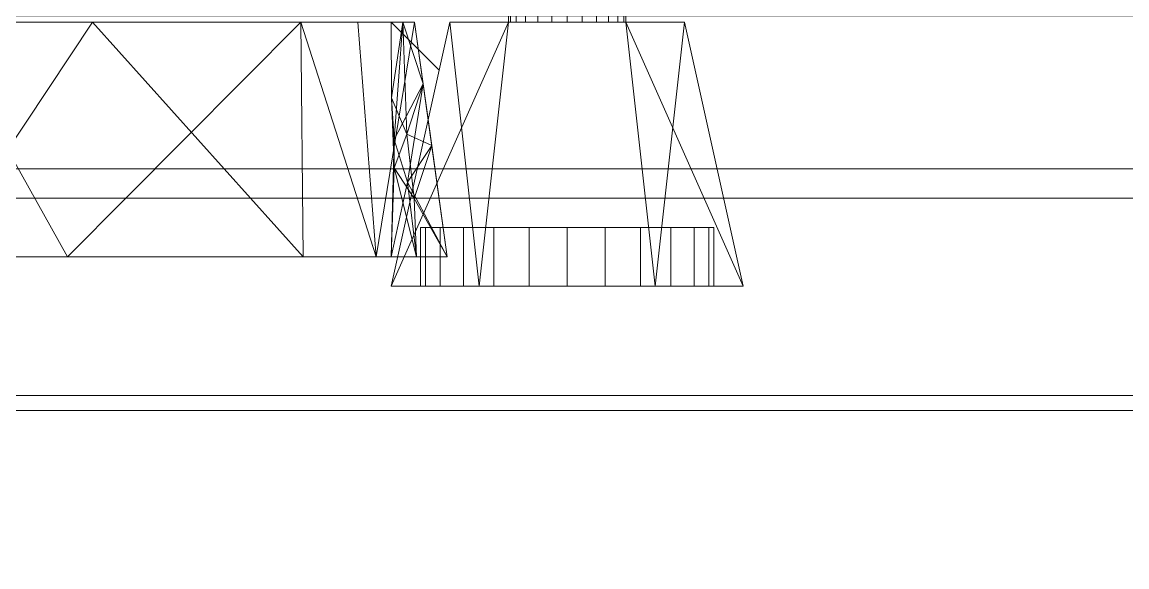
# Model space of a CAD drawing. Header units: inches. Extents: x 0 to 17.2, y -15.3 to 0.
# Drawn here: x 5.464 to 7.818, y -5.285 to -4.125 of the extents above; entities that cross this region are included whole.
import ezdxf

# ---------------------------------------------------------------- set-up
doc = ezdxf.new("R2010")
doc.units = ezdxf.units.IN
doc.header["$MEASUREMENT"] = 0
doc.layers.add('232-RENDER', color=254, linetype='Continuous', lineweight=9)
doc.layers.add('232-RENDER-QF_Stainless-Polished-Brushed', color=254, linetype='Continuous', lineweight=9)

# ---------------------------------------------------------------- blocks, each defined once
blk = doc.blocks.new('DefaultType - DefaultType-188416-_3D_')
at = {"layer": '232-RENDER'}
for p, q in [((-9.8157, -3.875, 4.5), (-9.8157, -4.125, 4.5)), ((-12.1274, -4.125, 4.5), (-10.3157, -4.125, 4.5)), ((-10.3157, -4.125, 4.5), (-10.2135, -4.2273, 4.5)), ((-10.1907, -4.125, 4.5), (-10.3157, -4.6875, 4.5)), ((-9.6907, -4.125, 4.5), (-10.1907, -4.125, 4.5)), ((-9.5657, -4.6875, 4.5), (-9.6907, -4.125, 4.5)), ((-10.3018, -4.625, 4.5), (-12.1907, -4.625, 4.5)), ((-10.3157, -4.6875, 4.5), (-9.5657, -4.6875, 4.5))]:
    blk.add_line(p, q, dxfattribs=at)
mesh = blk.add_polyface(dxfattribs=at)
corners = [(-9.8157, -4.125, 4.5), (-9.82, -4.125, 4.4676), (-9.8325, -4.125, 4.4375), (-9.8523, -4.125, 4.4116), (-9.8782, -4.125, 4.3917), (-9.9084, -4.125, 4.3793), (-9.9407, -4.125, 4.375), (-9.9731, -4.125, 4.3793), (-10.0032, -4.125, 4.3917), (-10.0291, -4.125, 4.4116), (-10.049, -4.125, 4.4375), (-10.0615, -4.125, 4.4676), (-10.0657, -4.125, 4.5), (-10.0657, -3.875, 4.5), (-10.0615, -3.875, 4.4676), (-10.049, -3.875, 4.4375), (-10.0291, -3.875, 4.4116), (-10.0032, -3.875, 4.3917), (-9.9731, -3.875, 4.3793), (-9.9407, -3.875, 4.375), (-9.9084, -3.875, 4.3793), (-9.8782, -3.875, 4.3917), (-9.8523, -3.875, 4.4116), (-9.8325, -3.875, 4.4375), (-9.82, -3.875, 4.4676), (-9.8157, -3.875, 4.5)]
mesh.append_faces([[corners[k] for k in face] for face in [(13, 14, 11, 12), (0, 1, 24, 25)]], dxfattribs={"vtx1": -1})
mesh.append_faces([[corners[k] for k in face] for face in [(14, 15, 10, 11), (16, 17, 8, 9), (15, 16, 9, 10), (17, 18, 7, 8), (6, 7, 18, 19), (19, 20, 5, 6), (20, 21, 4, 5), (22, 23, 2, 3), (21, 22, 3, 4), (23, 24, 1, 2)]], dxfattribs={"vtx1": -1, "vtx3": -1})
mesh = blk.add_polyface(dxfattribs=at)
corners = [(-10.0657, -4.125, 4.5), (-10.0615, -4.125, 4.5324), (-10.049, -4.125, 4.5625), (-10.0291, -4.125, 4.5884), (-10.0032, -4.125, 4.6083), (-9.9731, -4.125, 4.6207), (-9.9407, -4.125, 4.625), (-9.9084, -4.125, 4.6207), (-9.8782, -4.125, 4.6083), (-9.8523, -4.125, 4.5884), (-9.8325, -4.125, 4.5625), (-9.82, -4.125, 4.5324), (-9.8157, -4.125, 4.5), (-9.8157, -3.875, 4.5), (-9.82, -3.875, 4.5324), (-9.8325, -3.875, 4.5625), (-9.8523, -3.875, 4.5884), (-9.8782, -3.875, 4.6083), (-9.9084, -3.875, 4.6207), (-9.9407, -3.875, 4.625), (-9.9731, -3.875, 4.6207), (-10.0032, -3.875, 4.6083), (-10.0291, -3.875, 4.5884), (-10.049, -3.875, 4.5625), (-10.0615, -3.875, 4.5324), (-10.0657, -3.875, 4.5)]
mesh.append_faces([[corners[k] for k in face] for face in [(13, 14, 11, 12), (0, 1, 24, 25)]], dxfattribs={"vtx1": -1})
mesh.append_faces([[corners[k] for k in face] for face in [(14, 15, 10, 11), (16, 17, 8, 9), (15, 16, 9, 10), (17, 18, 7, 8), (6, 7, 18, 19), (19, 20, 5, 6), (20, 21, 4, 5), (22, 23, 2, 3), (21, 22, 3, 4), (23, 24, 1, 2)]], dxfattribs={"vtx1": -1, "vtx3": -1})
mesh = blk.add_polyface(dxfattribs=at)
corners = [(-10.2656, -4.125, 4.3126), (-10.3867, -4.125, 4.326), (-10.5078, -4.125, 4.3131), (-12.0632, -4.125, 4.4375), (-12.1271, -4.125, 4.4942), (-12.0748, -4.125, 4.5617), (-10.5078, -4.125, 4.6869), (-10.3867, -4.125, 4.674), (-10.2656, -4.125, 4.6874), (-10.3157, -4.125, 4.5)]
mesh.append_faces([[corners[k] for k in face] for face in [(5, 3, 4)]], dxfattribs={"vtx0": -1})
mesh.append_faces([[corners[k] for k in face] for face in [(6, 2, 3, 5)]], dxfattribs={"vtx0": -1, "vtx2": -1})
mesh.append_faces([[corners[k] for k in face] for face in [(9, 1, 2, 6)]], dxfattribs={"vtx0": -1, "vtx2": -1, "vtx3": -1})
mesh.append_faces([[corners[k] for k in face] for face in [(0, 1, 9), (8, 9, 7)]], dxfattribs={"vtx1": -1})
mesh.append_faces([[corners[k] for k in face] for face in [(6, 7, 9)]], dxfattribs={"vtx1": -1, "vtx2": -1})
mesh = blk.add_polyface(dxfattribs=at)
corners = [(-10.5078, -4.125, 4.6869), (-12.0748, -4.125, 4.5617), (-12.0657, -4.625, 4.625), (-10.5032, -4.625, 4.75), (-11.3957, -4.125, 4.616), (-11.2845, -4.625, 4.6875), (-10.9518, -4.125, 4.6515)]
mesh.append_faces([[corners[k] for k in face] for face in [(6, 3, 0)]], dxfattribs={"vtx0": -1})
mesh.append_faces([[corners[k] for k in face] for face in [(3, 6, 5)]], dxfattribs={"vtx0": -1, "vtx1": -1})
mesh.append_faces([[corners[k] for k in face] for face in [(4, 2, 5)]], dxfattribs={"vtx0": -1, "vtx2": -1})
mesh.append_faces([[corners[k] for k in face] for face in [(6, 4, 5)]], dxfattribs={"vtx1": -1, "vtx2": -1})
mesh.append_faces([[corners[k] for k in face] for face in [(4, 1, 2)]], dxfattribs={"vtx2": -1})
mesh = blk.add_polyface(dxfattribs=at)
corners = [(-12.0632, -4.125, 4.4375), (-10.5078, -4.125, 4.3131), (-10.5032, -4.625, 4.25), (-12.0657, -4.625, 4.375), (-11.5079, -4.625, 4.3304), (-11.2855, -4.125, 4.3753), (-11.0055, -4.625, 4.2902)]
mesh.append_faces([[corners[k] for k in face] for face in [(1, 6, 5), (4, 5, 6)]], dxfattribs={"vtx0": -1, "vtx1": -1})
mesh.append_faces([[corners[k] for k in face] for face in [(4, 0, 5)]], dxfattribs={"vtx0": -1, "vtx2": -1})
mesh.append_faces([[corners[k] for k in face] for face in [(3, 0, 4)]], dxfattribs={"vtx1": -1})
mesh.append_faces([[corners[k] for k in face] for face in [(1, 2, 6)]], dxfattribs={"vtx2": -1})
mesh = blk.add_polyface(dxfattribs=at)
corners = [(-10.2656, -4.125, 4.6874), (-10.3867, -4.125, 4.674), (-10.5078, -4.125, 4.6869), (-10.5032, -4.625, 4.75), (-10.3477, -4.625, 4.738), (-10.1961, -4.625, 4.7746)]
mesh.append_faces([[corners[k] for k in face] for face in [(4, 2, 3)]], dxfattribs={"vtx0": -1})
mesh.append_faces([[corners[k] for k in face] for face in [(2, 4, 1)]], dxfattribs={"vtx0": -1, "vtx1": -1})
mesh.append_faces([[corners[k] for k in face] for face in [(4, 0, 1)]], dxfattribs={"vtx0": -1, "vtx2": -1})
mesh.append_faces([[corners[k] for k in face] for face in [(4, 5, 0)]], dxfattribs={"vtx2": -1})
mesh = blk.add_polyface(dxfattribs=at)
corners = [(-10.5078, -4.125, 4.3131), (-10.3867, -4.125, 4.326), (-10.2656, -4.125, 4.3126), (-10.1961, -4.625, 4.2254), (-10.3477, -4.625, 4.262), (-10.5032, -4.625, 4.25)]
mesh.append_faces([[corners[k] for k in face] for face in [(4, 2, 3)]], dxfattribs={"vtx0": -1})
mesh.append_faces([[corners[k] for k in face] for face in [(2, 4, 1)]], dxfattribs={"vtx0": -1, "vtx1": -1})
mesh.append_faces([[corners[k] for k in face] for face in [(4, 0, 1)]], dxfattribs={"vtx0": -1, "vtx2": -1})
mesh.append_faces([[corners[k] for k in face] for face in [(4, 5, 0)]], dxfattribs={"vtx2": -1})
mesh = blk.add_polyface(dxfattribs=at)
corners = [(-10.2656, -4.125, 4.3126), (-10.3157, -4.125, 4.5), (-10.2656, -4.125, 4.6874), (-10.1961, -4.625, 4.7746), (-10.3157, -4.625, 4.5), (-10.1961, -4.625, 4.2254), (-10.2291, -4.3878, 4.2668), (-10.2291, -4.3878, 4.7332), (-10.2614, -4.625, 4.3752), (-10.3089, -4.375, 4.4305), (-10.2614, -4.625, 4.6248), (-10.3089, -4.435, 4.5695), (-10.281, -4.466, 4.3454), (-10.2473, -4.2564, 4.2897), (-10.315, -4.286, 4.523), (-10.2473, -4.2564, 4.7103), (-10.2906, -4.125, 4.5937), (-10.2819, -4.3634, 4.6517), (-10.2664, -4.5004, 4.683), (-10.2906, -4.125, 4.4063)]
mesh.append_faces([[corners[k] for k in face] for face in [(19, 13, 0)]], dxfattribs={"vtx0": -1})
mesh.append_faces([[corners[k] for k in face] for face in [(5, 12, 8), (3, 18, 7), (1, 14, 19)]], dxfattribs={"vtx0": -1, "vtx1": -1})
mesh.append_faces([[corners[k] for k in face] for face in [(12, 9, 4), (4, 9, 11), (14, 9, 19), (17, 16, 15), (14, 11, 9), (11, 17, 18), (12, 13, 9), (13, 19, 9), (14, 16, 17), (18, 17, 7), (14, 17, 11), (11, 18, 10)]], dxfattribs={"vtx0": -1, "vtx1": -1, "vtx2": -1})
mesh.append_faces([[corners[k] for k in face] for face in [(11, 10, 4), (14, 1, 16)]], dxfattribs={"vtx0": -1, "vtx2": -1})
mesh.append_faces([[corners[k] for k in face] for face in [(3, 10, 18), (5, 6, 12), (6, 13, 12), (4, 8, 12), (15, 7, 17)]], dxfattribs={"vtx1": -1, "vtx2": -1})
mesh.append_faces([[corners[k] for k in face] for face in [(16, 2, 15)]], dxfattribs={"vtx2": -1})
mesh = blk.add_polyface(dxfattribs=at)
corners = [(-9.5657, -4.6875, 4.5), (-9.7532, -4.6875, 4.1752), (-10.1282, -4.6875, 4.1752), (-10.3157, -4.6875, 4.5), (-10.1907, -4.125, 4.5), (-10.0657, -4.125, 4.2835), (-9.8157, -4.125, 4.2835), (-9.6907, -4.125, 4.5)]
mesh.append_faces([[corners[k] for k in face] for face in [(4, 5, 2), (0, 1, 6)]], dxfattribs={"vtx1": -1, "vtx2": -1})
mesh.append_faces([[corners[k] for k in face] for face in [(1, 2, 5, 6)]], dxfattribs={"vtx1": -1, "vtx3": -1})
mesh.append_faces([[corners[k] for k in face] for face in [(2, 3, 4), (6, 7, 0)]], dxfattribs={"vtx2": -1})
mesh = blk.add_polyface(dxfattribs=at)
corners = [(-10.3157, -4.6875, 4.5), (-10.1282, -4.6875, 4.8248), (-9.7532, -4.6875, 4.8248), (-9.5657, -4.6875, 4.5), (-9.6907, -4.125, 4.5), (-9.8157, -4.125, 4.7165), (-10.0657, -4.125, 4.7165), (-10.1907, -4.125, 4.5)]
mesh.append_faces([[corners[k] for k in face] for face in [(4, 5, 2), (0, 1, 6)]], dxfattribs={"vtx1": -1, "vtx2": -1})
mesh.append_faces([[corners[k] for k in face] for face in [(1, 2, 5, 6)]], dxfattribs={"vtx1": -1, "vtx3": -1})
mesh.append_faces([[corners[k] for k in face] for face in [(2, 3, 4), (6, 7, 0)]], dxfattribs={"vtx2": -1})
mesh = blk.add_polyface(dxfattribs=at)
corners = [(-10.1907, -4.125, 4.5), (-10.0657, -4.125, 4.7165), (-9.8157, -4.125, 4.7165), (-9.6907, -4.125, 4.5), (-9.8157, -4.125, 4.2835), (-10.0657, -4.125, 4.2835)]
mesh.append_faces([[corners[k] for k in face] for face in [(3, 0, 1, 2)]], dxfattribs={"vtx0": -1})
mesh.append_faces([[corners[k] for k in face] for face in [(4, 5, 0, 3)]], dxfattribs={"vtx2": -1})
mesh = blk.add_polyface(dxfattribs=at)
corners = [(-10.0657, -4.125, 4.5), (-10.0615, -4.125, 4.4676), (-10.049, -4.125, 4.4375), (-10.0291, -4.125, 4.4116), (-10.0032, -4.125, 4.3917), (-9.9731, -4.125, 4.3793), (-9.9407, -4.125, 4.375), (-9.9084, -4.125, 4.3793), (-9.8782, -4.125, 4.3917), (-9.8523, -4.125, 4.4116), (-9.8325, -4.125, 4.4375), (-9.82, -4.125, 4.4676), (-9.8157, -4.125, 4.5), (-9.82, -4.125, 4.5324), (-9.8325, -4.125, 4.5625), (-9.8523, -4.125, 4.5884), (-9.8782, -4.125, 4.6083), (-9.9084, -4.125, 4.6207), (-9.9407, -4.125, 4.625), (-9.9731, -4.125, 4.6207), (-10.0032, -4.125, 4.6083), (-10.0291, -4.125, 4.5884), (-10.049, -4.125, 4.5625), (-10.0615, -4.125, 4.5324)]
mesh.append_faces([[corners[k] for k in face] for face in [(11, 9, 10), (6, 4, 5), (23, 21, 22)]], dxfattribs={"vtx0": -1})
mesh.append_faces([[corners[k] for k in face] for face in [(11, 13, 1, 4)]], dxfattribs={"vtx0": -1, "vtx1": -1, "vtx2": -1, "vtx3": -1})
mesh.append_faces([[corners[k] for k in face] for face in [(16, 20, 21)]], dxfattribs={"vtx0": -1, "vtx2": -1})
mesh.append_faces([[corners[k] for k in face] for face in [(4, 8, 9, 11)]], dxfattribs={"vtx0": -1, "vtx2": -1, "vtx3": -1})
mesh.append_faces([[corners[k] for k in face] for face in [(19, 20, 18)]], dxfattribs={"vtx1": -1})
mesh.append_faces([[corners[k] for k in face] for face in [(15, 16, 21, 23)]], dxfattribs={"vtx1": -1, "vtx2": -1, "vtx3": -1})
mesh.append_faces([[corners[k] for k in face] for face in [(2, 3, 4, 1), (11, 12, 13)]], dxfattribs={"vtx2": -1})
mesh.append_faces([[corners[k] for k in face] for face in [(6, 7, 8, 4), (13, 14, 15, 23), (16, 17, 18, 20), (23, 0, 1, 13)]], dxfattribs={"vtx2": -1, "vtx3": -1})
mesh = blk.add_polyface(dxfattribs=at)
corners = [(-10.2532, -4.5625, 4.5), (-10.2426, -4.5625, 4.5809), (-10.2114, -4.5625, 4.6563), (-10.1617, -4.5625, 4.721), (-10.097, -4.5625, 4.7706), (-10.0216, -4.5625, 4.8019), (-9.9407, -4.5625, 4.8125), (-9.8598, -4.5625, 4.8019), (-9.7845, -4.5625, 4.7706), (-9.7198, -4.5625, 4.721), (-9.6701, -4.5625, 4.6563), (-9.6389, -4.5625, 4.5809), (-9.6282, -4.5625, 4.5), (-9.6389, -4.5625, 4.4191), (-9.6701, -4.5625, 4.3437), (-9.7198, -4.5625, 4.279), (-9.7845, -4.5625, 4.2294), (-9.8598, -4.5625, 4.1981), (-9.9407, -4.5625, 4.1875), (-10.0216, -4.5625, 4.1981), (-10.097, -4.5625, 4.2294), (-10.1617, -4.5625, 4.279), (-10.2114, -4.5625, 4.3437), (-10.2426, -4.5625, 4.4191)]
mesh.append_faces([[corners[k] for k in face] for face in [(9, 7, 8), (15, 12, 13, 14), (18, 15, 16, 17), (23, 21, 22)]], dxfattribs={"vtx0": -1})
mesh.append_faces([[corners[k] for k in face] for face in [(12, 7, 11)]], dxfattribs={"vtx0": -1, "vtx1": -1})
mesh.append_faces([[corners[k] for k in face] for face in [(15, 18, 21), (15, 0, 12)]], dxfattribs={"vtx0": -1, "vtx1": -1, "vtx2": -1})
mesh.append_faces([[corners[k] for k in face] for face in [(4, 6, 7, 12)]], dxfattribs={"vtx0": -1, "vtx2": -1, "vtx3": -1})
mesh.append_faces([[corners[k] for k in face] for face in [(0, 1, 4, 12), (23, 0, 15, 21)]], dxfattribs={"vtx1": -1, "vtx2": -1, "vtx3": -1})
mesh.append_faces([[corners[k] for k in face] for face in [(2, 3, 4, 1), (4, 5, 6)]], dxfattribs={"vtx2": -1})
mesh.append_faces([[corners[k] for k in face] for face in [(9, 10, 11, 7)]], dxfattribs={"vtx2": -1, "vtx3": -1})
mesh.append_faces([[corners[k] for k in face] for face in [(18, 19, 20, 21)]], dxfattribs={"vtx3": -1})
mesh = blk.add_polyface(dxfattribs=at)
corners = [(-9.6282, -4.6875, 4.5), (-9.6389, -4.6875, 4.4191), (-9.6701, -4.6875, 4.3437), (-9.7198, -4.6875, 4.279), (-9.7845, -4.6875, 4.2294), (-9.8598, -4.6875, 4.1981), (-9.9407, -4.6875, 4.1875), (-10.0216, -4.6875, 4.1981), (-10.097, -4.6875, 4.2294), (-10.1617, -4.6875, 4.279), (-10.2114, -4.6875, 4.3437), (-10.2426, -4.6875, 4.4191), (-10.2532, -4.6875, 4.5), (-10.2532, -4.5625, 4.5), (-10.2426, -4.5625, 4.4191), (-10.2114, -4.5625, 4.3437), (-10.1617, -4.5625, 4.279), (-10.097, -4.5625, 4.2294), (-10.0216, -4.5625, 4.1981), (-9.9407, -4.5625, 4.1875), (-9.8598, -4.5625, 4.1981), (-9.7845, -4.5625, 4.2294), (-9.7198, -4.5625, 4.279), (-9.6701, -4.5625, 4.3437), (-9.6389, -4.5625, 4.4191), (-9.6282, -4.5625, 4.5)]
mesh.append_faces([[corners[k] for k in face] for face in [(13, 14, 11, 12), (0, 1, 24, 25)]], dxfattribs={"vtx1": -1})
mesh.append_faces([[corners[k] for k in face] for face in [(14, 15, 10, 11), (16, 17, 8, 9), (15, 16, 9, 10), (17, 18, 7, 8), (6, 7, 18, 19), (19, 20, 5, 6), (20, 21, 4, 5), (22, 23, 2, 3), (21, 22, 3, 4), (23, 24, 1, 2)]], dxfattribs={"vtx1": -1, "vtx3": -1})
mesh = blk.add_polyface(dxfattribs=at)
corners = [(-10.2532, -4.6875, 4.5), (-10.2426, -4.6875, 4.5809), (-10.2114, -4.6875, 4.6563), (-10.1617, -4.6875, 4.721), (-10.097, -4.6875, 4.7706), (-10.0216, -4.6875, 4.8019), (-9.9407, -4.6875, 4.8125), (-9.8598, -4.6875, 4.8019), (-9.7845, -4.6875, 4.7706), (-9.7198, -4.6875, 4.721), (-9.6701, -4.6875, 4.6563), (-9.6389, -4.6875, 4.5809), (-9.6282, -4.6875, 4.5), (-9.6282, -4.5625, 4.5), (-9.6389, -4.5625, 4.5809), (-9.6701, -4.5625, 4.6563), (-9.7198, -4.5625, 4.721), (-9.7845, -4.5625, 4.7706), (-9.8598, -4.5625, 4.8019), (-9.9407, -4.5625, 4.8125), (-10.0216, -4.5625, 4.8019), (-10.097, -4.5625, 4.7706), (-10.1617, -4.5625, 4.721), (-10.2114, -4.5625, 4.6563), (-10.2426, -4.5625, 4.5809), (-10.2532, -4.5625, 4.5)]
mesh.append_faces([[corners[k] for k in face] for face in [(13, 14, 11, 12), (0, 1, 24, 25)]], dxfattribs={"vtx1": -1})
mesh.append_faces([[corners[k] for k in face] for face in [(14, 15, 10, 11), (16, 17, 8, 9), (15, 16, 9, 10), (17, 18, 7, 8), (6, 7, 18, 19), (19, 20, 5, 6), (20, 21, 4, 5), (22, 23, 2, 3), (21, 22, 3, 4), (23, 24, 1, 2)]], dxfattribs={"vtx1": -1, "vtx3": -1})
mesh = blk.add_polyface(dxfattribs=at)
corners = [(-10.2532, -4.5625, 4.5), (-10.2426, -4.5625, 4.4191), (-10.2114, -4.5625, 4.3437), (-10.1617, -4.5625, 4.279), (-10.097, -4.5625, 4.2294), (-10.0216, -4.5625, 4.1981), (-9.9407, -4.5625, 4.1875), (-9.8598, -4.5625, 4.1981), (-9.7845, -4.5625, 4.2294), (-9.7198, -4.5625, 4.279), (-9.6701, -4.5625, 4.3437), (-9.6389, -4.5625, 4.4191), (-9.6282, -4.5625, 4.5), (-9.6389, -4.5625, 4.5809), (-9.6701, -4.5625, 4.6563), (-9.7198, -4.5625, 4.721), (-9.7845, -4.5625, 4.7706), (-9.8598, -4.5625, 4.8019), (-9.9407, -4.5625, 4.8125), (-10.0216, -4.5625, 4.8019), (-10.097, -4.5625, 4.7706), (-10.1617, -4.5625, 4.721), (-10.2114, -4.5625, 4.6563), (-10.2426, -4.5625, 4.5809)]
mesh.append_faces([[corners[k] for k in face] for face in [(1, 10, 0)]], dxfattribs={"vtx0": -1, "vtx1": -1})
mesh.append_faces([[corners[k] for k in face] for face in [(20, 23, 0, 10), (10, 3, 4, 6)]], dxfattribs={"vtx0": -1, "vtx2": -1, "vtx3": -1})
mesh.append_faces([[corners[k] for k in face] for face in [(6, 8, 9, 10)]], dxfattribs={"vtx0": -1, "vtx3": -1})
mesh.append_faces([[corners[k] for k in face] for face in [(5, 6, 4)]], dxfattribs={"vtx1": -1})
mesh.append_faces([[corners[k] for k in face] for face in [(17, 18, 20, 10), (12, 13, 17, 10)]], dxfattribs={"vtx1": -1, "vtx2": -1, "vtx3": -1})
mesh.append_faces([[corners[k] for k in face] for face in [(13, 14, 15), (18, 19, 20), (10, 11, 12), (6, 7, 8)]], dxfattribs={"vtx2": -1})
mesh.append_faces([[corners[k] for k in face] for face in [(15, 16, 17, 13), (1, 2, 3, 10)]], dxfattribs={"vtx2": -1, "vtx3": -1})
mesh.append_faces([[corners[k] for k in face] for face in [(20, 21, 22, 23)]], dxfattribs={"vtx3": -1})
mesh = blk.add_polyface(dxfattribs=at)
corners = [(-9.6282, -4.5625, 4.5), (-9.6389, -4.5625, 4.4191), (-9.6701, -4.5625, 4.3437), (-9.7198, -4.5625, 4.279), (-9.7845, -4.5625, 4.2294), (-9.8598, -4.5625, 4.1981), (-9.9407, -4.5625, 4.1875), (-10.0216, -4.5625, 4.1981), (-10.097, -4.5625, 4.2294), (-10.1617, -4.5625, 4.279), (-10.2114, -4.5625, 4.3437), (-10.2426, -4.5625, 4.4191), (-10.2532, -4.5625, 4.5), (-10.2532, -4.6875, 4.5), (-10.2426, -4.6875, 4.4191), (-10.2114, -4.6875, 4.3437), (-10.1617, -4.6875, 4.279), (-10.097, -4.6875, 4.2294), (-10.0216, -4.6875, 4.1981), (-9.9407, -4.6875, 4.1875), (-9.8598, -4.6875, 4.1981), (-9.7845, -4.6875, 4.2294), (-9.7198, -4.6875, 4.279), (-9.6701, -4.6875, 4.3437), (-9.6389, -4.6875, 4.4191), (-9.6282, -4.6875, 4.5)]
mesh.append_faces([[corners[k] for k in face] for face in [(14, 11, 12, 13), (1, 24, 25, 0)]], dxfattribs={"vtx0": -1})
mesh.append_faces([[corners[k] for k in face] for face in [(15, 10, 11, 14), (17, 8, 9, 16), (16, 9, 10, 15), (18, 7, 8, 17), (7, 18, 19, 6), (20, 5, 6, 19), (21, 4, 5, 20), (23, 2, 3, 22), (22, 3, 4, 21), (24, 1, 2, 23)]], dxfattribs={"vtx0": -1, "vtx2": -1})
mesh = blk.add_polyface(dxfattribs=at)
corners = [(-10.2532, -4.5625, 4.5), (-10.2426, -4.5625, 4.5809), (-10.2114, -4.5625, 4.6563), (-10.1617, -4.5625, 4.721), (-10.097, -4.5625, 4.7706), (-10.0216, -4.5625, 4.8019), (-9.9407, -4.5625, 4.8125), (-9.8598, -4.5625, 4.8019), (-9.7845, -4.5625, 4.7706), (-9.7198, -4.5625, 4.721), (-9.6701, -4.5625, 4.6563), (-9.6389, -4.5625, 4.5809), (-9.6282, -4.5625, 4.5), (-9.6282, -4.6875, 4.5), (-9.6389, -4.6875, 4.5809), (-9.6701, -4.6875, 4.6563), (-9.7198, -4.6875, 4.721), (-9.7845, -4.6875, 4.7706), (-9.8598, -4.6875, 4.8019), (-9.9407, -4.6875, 4.8125), (-10.0216, -4.6875, 4.8019), (-10.097, -4.6875, 4.7706), (-10.1617, -4.6875, 4.721), (-10.2114, -4.6875, 4.6563), (-10.2426, -4.6875, 4.5809), (-10.2532, -4.6875, 4.5)]
mesh.append_faces([[corners[k] for k in face] for face in [(14, 11, 12, 13), (1, 24, 25, 0)]], dxfattribs={"vtx0": -1})
mesh.append_faces([[corners[k] for k in face] for face in [(15, 10, 11, 14), (17, 8, 9, 16), (16, 9, 10, 15), (18, 7, 8, 17), (7, 18, 19, 6), (20, 5, 6, 19), (21, 4, 5, 20), (23, 2, 3, 22), (22, 3, 4, 21), (24, 1, 2, 23)]], dxfattribs={"vtx0": -1, "vtx2": -1})
mesh = blk.add_polyface(dxfattribs=at)
corners = [(-10.1961, -4.625, 4.2254), (-10.3157, -4.625, 4.5), (-10.1961, -4.625, 4.7746), (-10.3477, -4.625, 4.738), (-10.5032, -4.625, 4.75), (-12.0657, -4.625, 4.625), (-12.1907, -4.625, 4.5), (-12.0657, -4.625, 4.375), (-10.5032, -4.625, 4.25), (-10.3477, -4.625, 4.262)]
mesh.append_faces([[corners[k] for k in face] for face in [(7, 5, 6)]], dxfattribs={"vtx0": -1})
mesh.append_faces([[corners[k] for k in face] for face in [(8, 4, 5, 7)]], dxfattribs={"vtx0": -1, "vtx2": -1})
mesh.append_faces([[corners[k] for k in face] for face in [(1, 3, 4, 8)]], dxfattribs={"vtx0": -1, "vtx2": -1, "vtx3": -1})
mesh.append_faces([[corners[k] for k in face] for face in [(2, 3, 1), (0, 1, 9)]], dxfattribs={"vtx1": -1})
mesh.append_faces([[corners[k] for k in face] for face in [(8, 9, 1)]], dxfattribs={"vtx1": -1, "vtx2": -1})
mesh = blk.add_polyface(dxfattribs=at)
corners = [(-10.3157, -4.6875, 4.5), (-10.1282, -4.6875, 4.1752), (-9.7532, -4.6875, 4.1752), (-9.5657, -4.6875, 4.5), (-9.7532, -4.6875, 4.8248), (-10.1282, -4.6875, 4.8248), (-9.6282, -4.6875, 4.5), (-9.6389, -4.6875, 4.4191), (-9.6701, -4.6875, 4.3437), (-9.7198, -4.6875, 4.279), (-9.7845, -4.6875, 4.2294), (-9.8598, -4.6875, 4.1981), (-9.9407, -4.6875, 4.1875), (-10.0216, -4.6875, 4.1981), (-10.097, -4.6875, 4.2294), (-10.1617, -4.6875, 4.279), (-10.2114, -4.6875, 4.3437), (-10.2426, -4.6875, 4.4191), (-10.2532, -4.6875, 4.5), (-10.2426, -4.6875, 4.5809), (-10.2114, -4.6875, 4.6563), (-10.1617, -4.6875, 4.721), (-10.097, -4.6875, 4.7706), (-10.0216, -4.6875, 4.8019), (-9.9407, -4.6875, 4.8125), (-9.8598, -4.6875, 4.8019), (-9.7845, -4.6875, 4.7706), (-9.7198, -4.6875, 4.721), (-9.6701, -4.6875, 4.6563), (-9.6389, -4.6875, 4.5809)]
mesh.append_faces([[corners[k] for k in face] for face in [(22, 5, 21), (26, 4, 25), (4, 28, 3), (15, 1, 14), (10, 2, 9)]], dxfattribs={"vtx0": -1, "vtx1": -1})
mesh.append_faces([[corners[k] for k in face] for face in [(5, 22, 23), (5, 23, 24), (4, 26, 27), (24, 4, 5), (0, 16, 17), (16, 0, 1), (1, 15, 16), (1, 12, 13), (3, 7, 8), (8, 2, 3), (2, 10, 11), (12, 1, 2)]], dxfattribs={"vtx0": -1, "vtx2": -1})
mesh.append_faces([[corners[k] for k in face] for face in [(18, 19, 0), (20, 21, 5), (19, 20, 0), (5, 0, 20), (24, 25, 4), (27, 28, 4), (29, 6, 3), (28, 29, 3), (13, 14, 1), (8, 9, 2), (6, 7, 3), (11, 12, 2), (17, 18, 0)]], dxfattribs={"vtx1": -1, "vtx2": -1})
mesh = blk.add_polyface(dxfattribs=at)
corners = [(-10.2532, -4.6875, 4.5), (-10.2426, -4.6875, 4.4191), (-10.2114, -4.6875, 4.3437), (-10.1617, -4.6875, 4.279), (-10.097, -4.6875, 4.2294), (-10.0216, -4.6875, 4.1981), (-9.9407, -4.6875, 4.1875), (-9.8598, -4.6875, 4.1981), (-9.7845, -4.6875, 4.2294), (-9.7198, -4.6875, 4.279), (-9.6701, -4.6875, 4.3437), (-9.6389, -4.6875, 4.4191), (-9.6282, -4.6875, 4.5), (-9.6389, -4.6875, 4.5809), (-9.6701, -4.6875, 4.6563), (-9.7198, -4.6875, 4.721), (-9.7845, -4.6875, 4.7706), (-9.8598, -4.6875, 4.8019), (-9.9407, -4.6875, 4.8125), (-10.0216, -4.6875, 4.8019), (-10.097, -4.6875, 4.7706), (-10.1617, -4.6875, 4.721), (-10.2114, -4.6875, 4.6563), (-10.2426, -4.6875, 4.5809)]
mesh.append_faces([[corners[k] for k in face] for face in [(3, 1, 2), (17, 15, 16), (22, 20, 21)]], dxfattribs={"vtx0": -1})
mesh.append_faces([[corners[k] for k in face] for face in [(3, 6, 9)]], dxfattribs={"vtx0": -1, "vtx1": -1, "vtx2": -1})
mesh.append_faces([[corners[k] for k in face] for face in [(0, 9, 12, 20)]], dxfattribs={"vtx0": -1, "vtx1": -1, "vtx2": -1, "vtx3": -1})
mesh.append_faces([[corners[k] for k in face] for face in [(20, 12, 17, 18)]], dxfattribs={"vtx0": -1, "vtx1": -1, "vtx3": -1})
mesh.append_faces([[corners[k] for k in face] for face in [(9, 0, 1, 3)]], dxfattribs={"vtx0": -1, "vtx2": -1, "vtx3": -1})
mesh.append_faces([[corners[k] for k in face] for face in [(20, 22, 23, 0)]], dxfattribs={"vtx0": -1, "vtx3": -1})
mesh.append_faces([[corners[k] for k in face] for face in [(11, 12, 9, 10)]], dxfattribs={"vtx1": -1})
mesh.append_faces([[corners[k] for k in face] for face in [(12, 13, 17)]], dxfattribs={"vtx1": -1, "vtx2": -1})
mesh.append_faces([[corners[k] for k in face] for face in [(4, 5, 6, 3), (18, 19, 20)]], dxfattribs={"vtx2": -1})
mesh.append_faces([[corners[k] for k in face] for face in [(13, 14, 15, 17)]], dxfattribs={"vtx2": -1, "vtx3": -1})
mesh.append_faces([[corners[k] for k in face] for face in [(6, 7, 8, 9)]], dxfattribs={"vtx3": -1})
at = {"layer": '232-RENDER-QF_Stainless-Polished-Brushed'}
mesh = blk.add_polyface(dxfattribs=at)
corners = [(0.6843, 0), (-16.5657, 0), (-16.5657, -15.25), (0.6843, -15.25), (-15.9407, -3.9375), (-15.8939, -3.5816), (-15.7565, -3.25), (-15.538, -2.9652), (-15.2532, -2.7467), (-14.9216, -2.6094), (-14.5657, -2.5625), (-1.3157, -2.5625), (-0.9598, -2.6094), (-0.6282, -2.7467), (-0.3435, -2.9652), (-0.1249, -3.25), (0.0124, -3.5816), (0.0593, -3.9375), (0.0593, -13.1875), (0.0124, -13.5434), (-0.1249, -13.875), (-0.3435, -14.1598), (-0.6282, -14.3783), (-0.9598, -14.5156), (-1.3157, -14.5625), (-14.5657, -14.5625), (-14.9216, -14.5156), (-15.2532, -14.3783), (-15.538, -14.1598), (-15.7565, -13.875), (-15.8939, -13.5434), (-15.9407, -13.1875)]
mesh.append_faces([[corners[k] for k in face] for face in [(15, 0, 14), (20, 3, 19), (9, 1, 8), (6, 1, 5), (27, 2, 26), (29, 2, 28)]], dxfattribs={"vtx0": -1, "vtx1": -1})
mesh.append_faces([[corners[k] for k in face] for face in [(0, 15, 16), (3, 20, 21), (3, 24, 25, 2), (1, 6, 7), (4, 1, 2, 31), (2, 29, 30)]], dxfattribs={"vtx0": -1, "vtx2": -1})
mesh.append_faces([[corners[k] for k in face] for face in [(16, 17, 0), (11, 12, 0), (13, 14, 0), (12, 13, 0), (18, 19, 3), (21, 22, 3), (23, 24, 3), (22, 23, 3), (9, 10, 1), (7, 8, 1), (4, 5, 1), (27, 28, 2), (25, 26, 2), (30, 31, 2)]], dxfattribs={"vtx1": -1, "vtx2": -1})
mesh.append_faces([[corners[k] for k in face] for face in [(3, 0, 17, 18), (10, 11, 0, 1)]], dxfattribs={"vtx1": -1, "vtx3": -1})
mesh = blk.add_polyface(dxfattribs=at)
corners = [(0.6843, 0, -1.6875), (0.6843, -15.25, -1.6875), (-16.5657, -15.25, -1.6875), (-16.5657, 0, -1.6875), (-15.9407, -3.9375, -1.6875), (-15.9407, -13.1875, -1.6875), (-15.8939, -13.5434, -1.6875), (-15.7565, -13.875, -1.6875), (-15.538, -14.1598, -1.6875), (-15.2532, -14.3783, -1.6875), (-14.9216, -14.5156, -1.6875), (-14.5657, -14.5625, -1.6875), (-1.3157, -14.5625, -1.6875), (-0.9598, -14.5156, -1.6875), (-0.6282, -14.3783, -1.6875), (-0.3435, -14.1598, -1.6875), (-0.1249, -13.875, -1.6875), (0.0124, -13.5434, -1.6875), (0.0593, -13.1875, -1.6875), (0.0593, -3.9375, -1.6875), (0.0124, -3.5816, -1.6875), (-0.1249, -3.25, -1.6875), (-0.3435, -2.9652, -1.6875), (-0.6282, -2.7467, -1.6875), (-0.9598, -2.6094, -1.6875), (-1.3157, -2.5625, -1.6875), (-14.5657, -2.5625, -1.6875), (-14.9216, -2.6094, -1.6875), (-15.2532, -2.7467, -1.6875), (-15.538, -2.9652, -1.6875), (-15.7565, -3.25, -1.6875), (-15.8939, -3.5816, -1.6875)]
mesh.append_faces([[corners[k] for k in face] for face in [(30, 3, 29), (7, 2, 6), (24, 0, 23), (21, 0, 20), (14, 1, 13), (16, 1, 15)]], dxfattribs={"vtx0": -1, "vtx1": -1})
mesh.append_faces([[corners[k] for k in face] for face in [(3, 30, 31), (2, 7, 8), (2, 11, 12, 1), (0, 21, 22), (19, 0, 1, 18), (1, 16, 17)]], dxfattribs={"vtx0": -1, "vtx2": -1})
mesh.append_faces([[corners[k] for k in face] for face in [(31, 4, 3), (26, 27, 3), (28, 29, 3), (27, 28, 3), (5, 6, 2), (8, 9, 2), (10, 11, 2), (9, 10, 2), (24, 25, 0), (22, 23, 0), (19, 20, 0), (14, 15, 1), (12, 13, 1), (17, 18, 1)]], dxfattribs={"vtx1": -1, "vtx2": -1})
mesh.append_faces([[corners[k] for k in face] for face in [(2, 3, 4, 5), (25, 26, 3, 0)]], dxfattribs={"vtx1": -1, "vtx3": -1})
mesh = blk.add_polyface(dxfattribs=at)
corners = [(-15.9407, -13.1875, -0.5), (-15.9407, -3.9375, -0.5), (-15.7565, -3.25, -0.5), (-15.2532, -2.7467, -0.5), (-14.5657, -2.5625, -0.5), (-1.3157, -2.5625, -0.5), (-0.6282, -2.7467, -0.5), (-0.1249, -3.25, -0.5), (0.0593, -3.9375, -0.5), (0.0593, -13.1875, -0.5), (-0.1249, -13.875, -0.5), (-0.6282, -14.3783, -0.5), (-1.3157, -14.5625, -0.5), (-14.5657, -14.5625, -0.5), (-15.2532, -14.3783, -0.5), (-15.7565, -13.875, -0.5), (-1.3157, -2.9375, -0.5), (-14.5657, -2.9375, -0.5), (-15.0657, -3.0715, -0.5), (-15.4318, -3.4375, -0.5), (-15.5657, -3.9375, -0.5), (-15.5657, -13.1875, -0.5), (-15.4318, -13.6875, -0.5), (-15.0657, -14.0535, -0.5), (-14.5657, -14.1875, -0.5), (-1.3157, -14.1875, -0.5), (-0.8157, -14.0535, -0.5), (-0.4497, -13.6875, -0.5), (-0.3157, -13.1875, -0.5), (-0.3157, -3.9375, -0.5), (-0.4497, -3.4375, -0.5), (-0.8157, -3.0715, -0.5)]
mesh.append_faces([[corners[k] for k in face] for face in [(20, 1, 19), (23, 14, 22)]], dxfattribs={"vtx0": -1, "vtx1": -1})
mesh.append_faces([[corners[k] for k in face] for face in [(1, 20, 21, 0), (18, 3, 4, 17), (3, 18, 19), (0, 21, 22), (13, 24, 25, 12), (6, 30, 31), (8, 29, 30), (12, 25, 26, 11), (11, 26, 27, 10)]], dxfattribs={"vtx0": -1, "vtx2": -1})
mesh.append_faces([[corners[k] for k in face] for face in [(19, 1, 2, 3), (22, 14, 15, 0)]], dxfattribs={"vtx0": -1, "vtx3": -1})
mesh.append_faces([[corners[k] for k in face] for face in [(7, 8, 30, 6)]], dxfattribs={"vtx1": -1, "vtx2": -1})
mesh.append_faces([[corners[k] for k in face] for face in [(16, 17, 4, 5), (23, 24, 13, 14), (5, 6, 31, 16), (28, 29, 8, 9), (27, 28, 9, 10)]], dxfattribs={"vtx1": -1, "vtx3": -1})
mesh = blk.add_polyface(dxfattribs=at)
corners = [(-1.3157, -2.9375, -0.5), (-1.0569, -2.9716, -0.5), (-0.8157, -3.0715, -0.5), (-0.6086, -3.2304, -0.5), (-0.4497, -3.4375, -0.5), (-0.3498, -3.6787, -0.5), (-0.3157, -3.9375, -0.5), (-0.3157, -13.1875, -0.5), (-0.3498, -13.4463, -0.5), (-0.4497, -13.6875, -0.5), (-0.6086, -13.8946, -0.5), (-0.8157, -14.0535, -0.5), (-1.0569, -14.1534, -0.5), (-1.3157, -14.1875, -0.5), (-14.5657, -14.1875, -0.5), (-14.8245, -14.1534, -0.5), (-15.0657, -14.0535, -0.5), (-15.2728, -13.8946, -0.5), (-15.4318, -13.6875, -0.5), (-15.5317, -13.4463, -0.5), (-15.5657, -13.1875, -0.5), (-15.5657, -3.9375, -0.5), (-15.5317, -3.6787, -0.5), (-15.4318, -3.4375, -0.5), (-15.2728, -3.2304, -0.5), (-15.0657, -3.0715, -0.5), (-14.8245, -2.9716, -0.5), (-14.5657, -2.9375, -0.5), (-2.9407, -3.5625, -0.5), (-12.9407, -3.5625, -0.5), (-13.4584, -3.6306, -0.5), (-13.9407, -3.8304, -0.5), (-14.3549, -4.1483, -0.5), (-14.6728, -4.5625, -0.5), (-14.8726, -5.0449, -0.5), (-14.9407, -5.5625, -0.5), (-14.9407, -11.5625, -0.5), (-14.8726, -12.0801, -0.5), (-14.6728, -12.5625, -0.5), (-14.3549, -12.9767, -0.5), (-13.9407, -13.2946, -0.5), (-13.4584, -13.4944, -0.5), (-12.9407, -13.5625, -0.5), (-2.9407, -13.5625, -0.5), (-2.4231, -13.4944, -0.5), (-1.9407, -13.2946, -0.5), (-1.5265, -12.9767, -0.5), (-1.2087, -12.5625, -0.5), (-1.0089, -12.0801, -0.5), (-0.9407, -11.5625, -0.5), (-0.9407, -5.5625, -0.5), (-1.0089, -5.0449, -0.5), (-1.2087, -4.5625, -0.5), (-1.5265, -4.1483, -0.5), (-1.9407, -3.8304, -0.5), (-2.4231, -3.6306, -0.5)]
mesh.append_faces([[corners[k] for k in face] for face in [(44, 13, 43), (53, 6, 52), (23, 32, 22)]], dxfattribs={"vtx0": -1, "vtx1": -1})
mesh.append_faces([[corners[k] for k in face] for face in [(7, 47, 48), (7, 49, 50, 6), (46, 12, 13, 45), (6, 50, 51), (6, 51, 52), (0, 28, 29, 27), (20, 38, 39, 19), (27, 30, 31), (21, 33, 34)]], dxfattribs={"vtx0": -1, "vtx2": -1})
mesh.append_faces([[corners[k] for k in face] for face in [(46, 8, 9, 10), (46, 10, 11, 12), (39, 15, 16, 17), (39, 17, 18, 19), (32, 25, 26, 27)]], dxfattribs={"vtx0": -1, "vtx3": -1})
mesh.append_faces([[corners[k] for k in face] for face in [(48, 49, 7), (44, 45, 13), (5, 6, 53, 4), (3, 4, 53, 2), (53, 54, 0), (1, 2, 53, 0), (55, 28, 0), (54, 55, 0), (41, 42, 14), (40, 41, 14), (36, 37, 20), (37, 38, 20), (31, 32, 27), (29, 30, 27), (34, 35, 21), (24, 25, 32, 23)]], dxfattribs={"vtx1": -1, "vtx2": -1})
mesh.append_faces([[corners[k] for k in face] for face in [(7, 8, 46, 47), (42, 43, 13, 14), (14, 15, 39, 40), (35, 36, 20, 21), (32, 33, 21, 22)]], dxfattribs={"vtx1": -1, "vtx3": -1})
mesh = blk.add_polyface(dxfattribs=at)
corners = [(-1.3157, -2.9375, -0.375), (-14.5657, -2.9375, -0.375), (-14.8245, -2.9716, -0.375), (-15.0657, -3.0715, -0.375), (-15.2728, -3.2304, -0.375), (-15.4318, -3.4375, -0.375), (-15.5317, -3.6787, -0.375), (-15.5657, -3.9375, -0.375), (-15.5657, -13.1875, -0.375), (-15.5317, -13.4463, -0.375), (-15.4318, -13.6875, -0.375), (-15.2728, -13.8946, -0.375), (-15.0657, -14.0535, -0.375), (-14.8245, -14.1534, -0.375), (-14.5657, -14.1875, -0.375), (-1.3157, -14.1875, -0.375), (-1.0569, -14.1534, -0.375), (-0.8157, -14.0535, -0.375), (-0.6086, -13.8946, -0.375), (-0.4497, -13.6875, -0.375), (-0.3498, -13.4463, -0.375), (-0.3157, -13.1875, -0.375), (-0.3157, -3.9375, -0.375), (-0.3498, -3.6787, -0.375), (-0.4497, -3.4375, -0.375), (-0.6086, -3.2304, -0.375), (-0.8157, -3.0715, -0.375), (-1.0569, -2.9716, -0.375), (-2.9407, -3.5625, -0.375), (-2.4231, -3.6306, -0.375), (-1.9407, -3.8304, -0.375), (-1.5265, -4.1483, -0.375), (-1.2087, -4.5625, -0.375), (-1.0089, -5.0449, -0.375), (-0.9407, -5.5625, -0.375), (-0.9407, -11.5625, -0.375), (-1.0089, -12.0801, -0.375), (-1.2087, -12.5625, -0.375), (-1.5265, -12.9767, -0.375), (-1.9407, -13.2946, -0.375), (-2.4231, -13.4944, -0.375), (-2.9407, -13.5625, -0.375), (-12.9407, -13.5625, -0.375), (-13.4584, -13.4944, -0.375), (-13.9407, -13.2946, -0.375), (-14.3549, -12.9767, -0.375), (-14.6728, -12.5625, -0.375), (-14.8726, -12.0801, -0.375), (-14.9407, -11.5625, -0.375), (-14.9407, -5.5625, -0.375), (-14.8726, -5.0449, -0.375), (-14.6728, -4.5625, -0.375), (-14.3549, -4.1483, -0.375), (-13.9407, -3.8304, -0.375), (-13.4584, -3.6306, -0.375), (-12.9407, -3.5625, -0.375)]
mesh.append_faces([[corners[k] for k in face] for face in [(43, 14, 42), (52, 7, 51), (24, 31, 23)]], dxfattribs={"vtx0": -1, "vtx1": -1})
mesh.append_faces([[corners[k] for k in face] for face in [(8, 46, 47), (8, 48, 49, 7), (45, 13, 14, 44), (7, 49, 50), (7, 50, 51), (1, 55, 28, 0), (21, 37, 38, 20), (0, 29, 30), (22, 32, 33)]], dxfattribs={"vtx0": -1, "vtx2": -1})
mesh.append_faces([[corners[k] for k in face] for face in [(45, 9, 10, 11), (45, 11, 12, 13), (38, 16, 17, 18), (38, 18, 19, 20), (31, 26, 27, 0)]], dxfattribs={"vtx0": -1, "vtx3": -1})
mesh.append_faces([[corners[k] for k in face] for face in [(47, 48, 8), (43, 44, 14), (6, 7, 52, 5), (4, 5, 52, 3), (52, 53, 1), (2, 3, 52, 1), (54, 55, 1), (53, 54, 1), (40, 41, 15), (39, 40, 15), (35, 36, 21), (36, 37, 21), (30, 31, 0), (28, 29, 0), (33, 34, 22), (25, 26, 31, 24)]], dxfattribs={"vtx1": -1, "vtx2": -1})
mesh.append_faces([[corners[k] for k in face] for face in [(8, 9, 45, 46), (41, 42, 14, 15), (15, 16, 38, 39), (34, 35, 21, 22), (31, 32, 22, 23)]], dxfattribs={"vtx1": -1, "vtx3": -1})
mesh = blk.add_polyface(dxfattribs=at)
corners = [(-2.9407, -3.4375, -0.5), (-12.9407, -3.4375, -0.5), (-13.7539, -3.5993, -0.5), (-14.4433, -4.0599, -0.5), (-14.904, -4.7493, -0.5), (-15.0657, -5.5625, -0.5), (-15.0657, -11.5625, -0.5), (-14.904, -12.3757, -0.5), (-14.4433, -13.0651, -0.5), (-13.7539, -13.5257, -0.5), (-12.9407, -13.6875, -0.5), (-2.9407, -13.6875, -0.5), (-2.1275, -13.5257, -0.5), (-1.4381, -13.0651, -0.5), (-0.9775, -12.3757, -0.5), (-0.8157, -11.5625, -0.5), (-0.8157, -5.5625, -0.5), (-0.9775, -4.7493, -0.5), (-1.4381, -4.0599, -0.5), (-2.1275, -3.5993, -0.5), (-14.9407, -11.5625, -0.5), (-14.9407, -5.5625, -0.5), (-14.7885, -4.7971, -0.5), (-14.3549, -4.1483, -0.5), (-13.7061, -3.7147, -0.5), (-12.9407, -3.5625, -0.5), (-2.9407, -3.5625, -0.5), (-2.1754, -3.7147, -0.5), (-1.5265, -4.1483, -0.5), (-1.093, -4.7971, -0.5), (-0.9407, -5.5625, -0.5), (-0.9407, -11.5625, -0.5), (-1.093, -12.3279, -0.5), (-1.5265, -12.9767, -0.5), (-2.1754, -13.4103, -0.5), (-2.9407, -13.5625, -0.5), (-12.9407, -13.5625, -0.5), (-13.7061, -13.4103, -0.5), (-14.3549, -12.9767, -0.5), (-14.7885, -12.3279, -0.5)]
mesh.append_faces([[corners[k] for k in face] for face in [(39, 7, 8, 38), (6, 20, 21, 5), (10, 36, 37, 9), (9, 37, 38, 8), (5, 21, 22, 4), (1, 25, 26, 0), (15, 31, 32, 14), (19, 27, 28, 18), (0, 26, 27, 19), (29, 17, 18, 28)]], dxfattribs={"vtx0": -1, "vtx2": -1})
mesh.append_faces([[corners[k] for k in face] for face in [(39, 20, 6, 7), (35, 36, 10, 11), (3, 4, 22, 23), (23, 24, 2, 3), (1, 2, 24, 25), (34, 35, 11, 12), (33, 34, 12, 13), (13, 14, 32, 33), (30, 31, 15, 16), (29, 30, 16, 17)]], dxfattribs={"vtx1": -1, "vtx3": -1})
mesh = blk.add_polyface(dxfattribs=at)
corners = [(-12.9407, -5.4375, -5), (-12.9407, -4.9199, -4.9319), (-12.9407, -4.4375, -4.7321), (-12.9407, -4.0233, -4.4142), (-12.9407, -3.7054, -4), (-12.9407, -3.5056, -3.5176), (-12.9407, -3.4375, -3), (-2.9407, -3.4375, -3), (-2.9407, -3.5056, -3.5176), (-2.9407, -3.7054, -4), (-2.9407, -4.0233, -4.4142), (-2.9407, -4.4375, -4.7321), (-2.9407, -4.9199, -4.9319), (-2.9407, -5.4375, -5)]
mesh.append_faces([[corners[k] for k in face] for face in [(7, 8, 5, 6)]], dxfattribs={"vtx1": -1})
mesh.append_faces([[corners[k] for k in face] for face in [(8, 9, 4, 5), (3, 4, 9, 10), (11, 12, 1, 2), (2, 3, 10, 11)]], dxfattribs={"vtx1": -1, "vtx3": -1})
mesh.append_faces([[corners[k] for k in face] for face in [(12, 13, 0, 1)]], dxfattribs={"vtx3": -1})
mesh = blk.add_polyface(dxfattribs=at)
corners = [(-12.9407, -3.5625, -3), (-12.9407, -3.6264, -3.4853), (-12.9407, -3.8137, -3.9375), (-12.9407, -4.1117, -4.3258), (-12.9407, -4.5, -4.6238), (-12.9407, -4.9522, -4.8111), (-12.9407, -5.4375, -4.875), (-2.9407, -5.4375, -4.875), (-2.9407, -4.9522, -4.8111), (-2.9407, -4.5, -4.6238), (-2.9407, -4.1117, -4.3258), (-2.9407, -3.8137, -3.9375), (-2.9407, -3.6264, -3.4853), (-2.9407, -3.5625, -3)]
mesh.append_faces([[corners[k] for k in face] for face in [(0, 1, 12, 13)]], dxfattribs={"vtx1": -1})
mesh.append_faces([[corners[k] for k in face] for face in [(4, 5, 8, 9), (3, 4, 9, 10), (1, 2, 11, 12), (10, 11, 2, 3)]], dxfattribs={"vtx1": -1, "vtx3": -1})
mesh.append_faces([[corners[k] for k in face] for face in [(5, 6, 7, 8)]], dxfattribs={"vtx3": -1})

msp = doc.modelspace()

# ---------------------------------------------------------------- block references
at = {"layer": '232-RENDER'}
msp.add_blockref('DefaultType - DefaultType-188416-_3D_', (16.5657, 0), dxfattribs=at)

doc.saveas('drawing.dxf')
